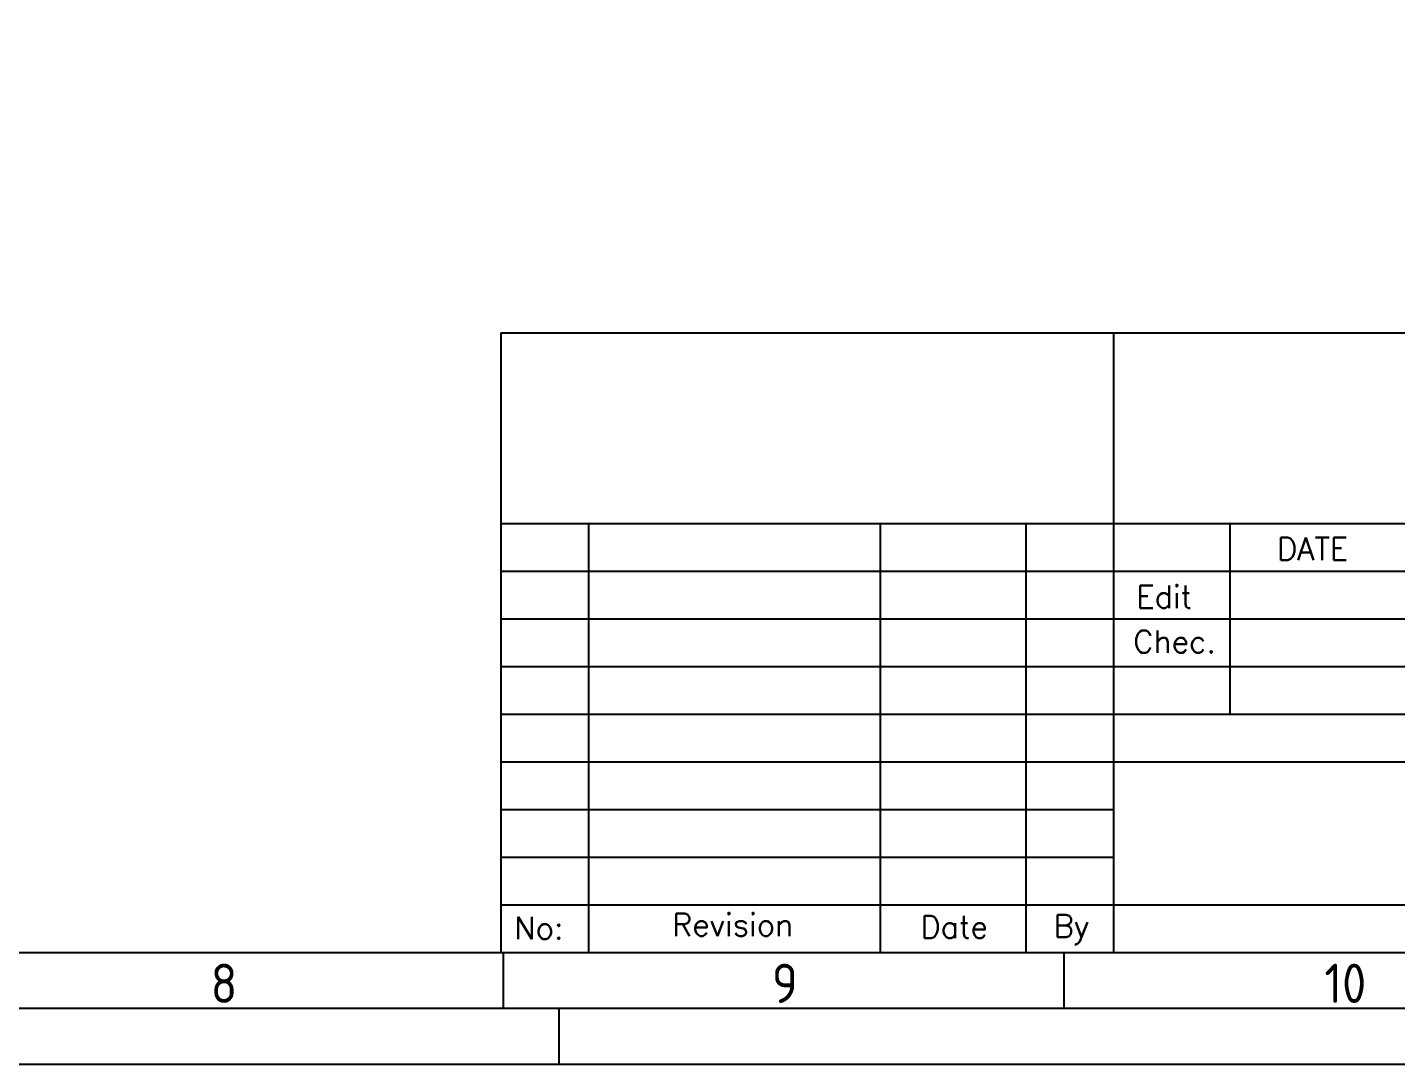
# Model space of a CAD drawing. Header units: millimetres. Extents: x 0 to 594, y 0 to 420.
# Drawn here: x 354.6 to 476.7, y 0 to 92.5 of the extents above; entities that cross this region are included whole.
import ezdxf
from ezdxf.enums import TextEntityAlignment as Align

# ---------------------------------------------------------------- set-up
doc = ezdxf.new("R2010")
doc.units = ezdxf.units.MM
doc.header["$LTSCALE"] = 8
for name, color, linetype in [('025', 1, 'Continuous'), ('035', 5, 'Continuous'), ('07', 7, 'Continuous')]:
    doc.layers.add(name, color=color, linetype=linetype)
doc.styles.add('ISO Proportional', font='isocp.shx')
doc.styles.add('WD', font='romans.shx')

# ---------------------------------------------------------------- blocks, each defined once
blk = doc.blocks.new('IEC_border_a2')
at = {"layer": '035'}
for p, q in [((10, 10), (584, 10)), ((397, 10), (397, 5)), ((447, 10), (447, 5)), ((402, 0), (402, 5))]:
    blk.add_line(p, q, dxfattribs=at)
blk.add_lwpolyline([(0, 420), (594, 420), (594, 0), (0, 0)], close=True, dxfattribs=at)
at = {"layer": '07'}
blk.add_lwpolyline([(5, 415), (589, 415), (589, 5), (5, 5)], close=True, dxfattribs=at)
at = {"layer": '035', "style": 'ISO Proportional'}
for s, p in [('8', (370.92, 5.5)), ('9', (420.96, 5.5)), ('10', (470.22, 5.5))]:
    blk.add_text(s, height=3.5, dxfattribs=at).set_placement(p)
blk = doc.blocks.new('IEC_tblock_a2')
at = {"layer": '035'}
for p, q in [((-179.4, 38.25), (-179.4, 0)), ((-153.4, 38.25), (-153.4, 0)), ((-140.4, 38.25), (-140.4, 0)), ((-122.2, 38.25), (-122.2, 21.25)), ((-187.2, 34), (-88.4, 34)), ((-187.2, 29.75), (-88.4, 29.75)), ((-187.2, 25.5), (-88.4, 25.5)), ((-187.2, 21.25), (-88.4, 21.25)), ((-187.2, 17), (-132.6, 17)), ((-187.2, 12.75), (-132.6, 12.75)), ((-187.2, 8.5), (-132.6, 8.5)), ((-187.2, 4.25), (0, 4.25))]:
    blk.add_line(p, q, dxfattribs=at)
at = {"layer": '07'}
for p, q in [((-187.2, 55.25), (-187.2, 0)), ((-187.2, 55.25), (0, 55.25)), ((-132.6, 55.25), (-132.6, 0)), ((-187.2, 38.25), (0, 38.25)), ((-132.6, 17), (0, 17)), ((-187.2, 0), (0, 0))]:
    blk.add_line(p, q, dxfattribs=at)
at = {"style": 'WD'}
for tag, p in [('SCALE', (-69.88, 51.07)), ('SH', (-8.74, 10.06)), ('FILENAME', (-68.15, 0.8))]:
    blk.add_attdef(tag, p, '', height=2, dxfattribs=at)
for tag, height, p in [('PROJDESC', 5, (-45.9, 29.2)), ('EDDATE', 2, (-114.97, 30.8)), ('EDBY', 2, (-98.02, 30.86)), ('CKDATE', 2, (-114.85, 26.58)), ('CKBY', 2, (-97.88, 26.3)), ('DWGDESC', 5, (-44.85, 19.72)), ('DWGNO', 3.5, (-48.54, 9.46))]:
    blk.add_attdef(tag, text='', height=height, dxfattribs=at).set_placement(p, align=Align.CENTER)
at = {"style": 'WD', "flags": 1}
blk.add_attdef('WD_TB', (-120.95, 11.91), '', height=2, dxfattribs=at)
at = {"layer": '025', "style": 'WD'}
for s, p in [('DATE', (-118, 35)), ('Edit', (-130.55, 30.72)), ('Chec.', (-130.82, 26.72))]:
    blk.add_text(s, height=2, dxfattribs=at).set_placement(p)
for s, p in [('No:', (-183.81, 1.19)), ('Revision', (-166.53, 1.47)), ('Date', (-146.79, 1.28)), ('By', (-136.33, 1.37))]:
    blk.add_text(s, height=2, dxfattribs=at).set_placement(p, align=Align.CENTER)

msp = doc.modelspace()

# ---------------------------------------------------------------- block references
for name, p in [('IEC_border_a2', (0, 0)), ('IEC_tblock_a2', (584, 10))]:
    msp.add_blockref(name, p)

doc.saveas('drawing.dxf')
